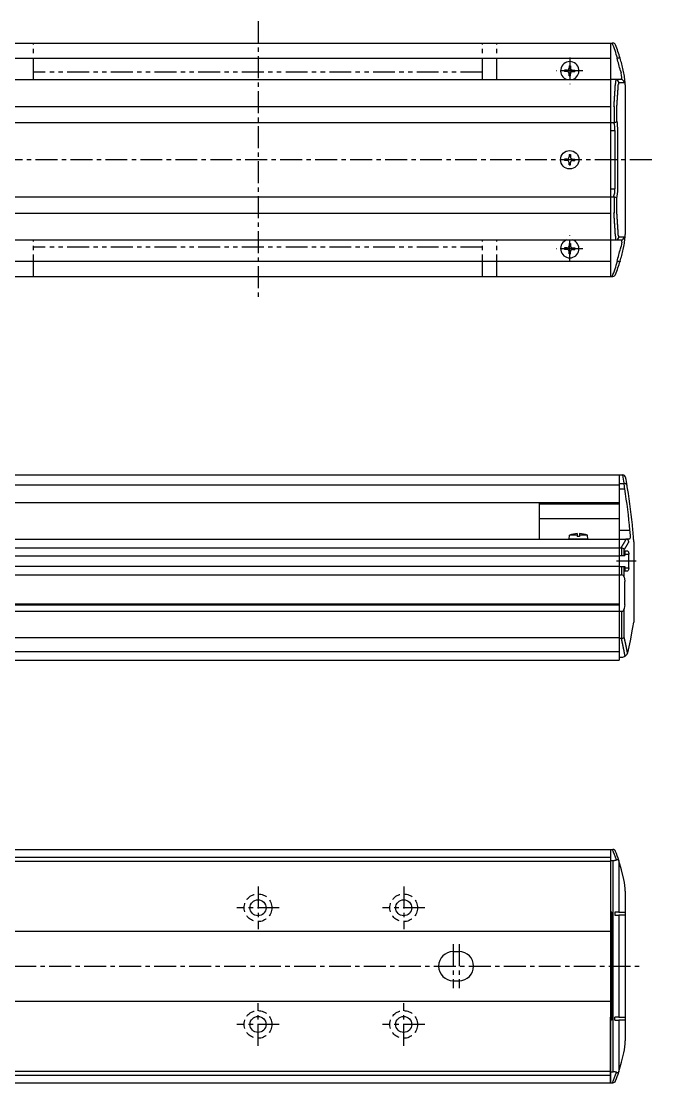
# Model space of a CAD drawing. Extents: x -708 to 34, y 179 to 576.
# Drawn here: x -182.1 to 34.4, y 211.8 to 575.9 of the extents above; entities that cross this region are included whole.
import ezdxf

# ---------------------------------------------------------------- set-up
doc = ezdxf.new("R2010")
doc.units = 0
for name, pattern in [('CENTER', [12, 7.5, -1.5, 1.5, -1.5]), ('DASHED', [4.5, 3, -1.5]), ('PHANTOM', [15, 7.5, -1.5, 1.5, -1.5, 1.5, -1.5])]:
    doc.linetypes.add(name, pattern=pattern)
doc.layers.get('0').update_dxf_attribs({"linetype": 'CONTINUOUS'})
doc.layers.add('CENTER', color=1, linetype='CENTER')

# ---------------------------------------------------------------- blocks, each defined once
blk = doc.blocks.new('DTL0004')
at = {"color": 0, "linetype": 'CONTINUOUS'}
for p, q in [((-3.15, 0), (-3.04, 1.3)), ((3.15, 0), (-3.15, 0)), ((-0.4, 1.3), (-3.04, 1.3)), ((-0.4, 1.89), (-0.4, 0.9)), ((0.4, 0.9), (-0.4, 0.9)), ((0.4, 1.89), (0.4, 0.9)), ((3.04, 1.3), (0.4, 1.3)), ((3.15, 0), (3.04, 1.3))]:
    blk.add_line(p, q, dxfattribs=at)
for start, end in [(92.8723, 112.3565), (67.6435, 87.1277)]:
    blk.add_arc((0, -6.08), 7.98, start, end, dxfattribs=at)
at = {"color": 0}
blk.add_point((0, 0), dxfattribs=at)
blk.add_point((0, 0), dxfattribs=at)

msp = doc.modelspace()

# ---------------------------------------------------------------- linework, layer by layer
at = {"color": 7, "linetype": 'CONTINUOUS'}
for p, q in [((-537.79, 568.36), (20.21, 568.36)), ((20.21, 568.36), (20.21, 488.36)), ((20.21, 568.36), (20.79, 568.36)), ((20.99, 568.36), (20.79, 568.36)), ((-223.79, 563.16), (20.21, 563.16)), ((5.96, 560.61), (5.96, 559.86)), ((5.96, 560.61), (6.46, 560.61)), ((6.46, 560.61), (6.46, 559.86)), ((22.6, 563.19), (22.45, 563.17)), ((4.46, 559.11), (4.46, 558.61)), ((5.21, 559.11), (4.46, 559.11)), ((5.21, 558.61), (4.46, 558.61)), ((5.96, 557.11), (5.96, 557.87)), ((5.96, 557.11), (6.46, 557.11)), ((6.46, 557.11), (6.46, 557.87)), ((7.2, 559.11), (7.96, 559.11)), ((7.2, 558.61), (7.96, 558.61)), ((7.96, 559.11), (7.96, 558.61)), ((23.59, 558.86), (23.81, 558.13)), ((24.79, 558.09), (24.57, 559.08)), ((-537.79, 555.86), (20.21, 555.86)), ((23.88, 555.86), (20.21, 555.86)), ((23.04, 554.86), (24.87, 554.86)), ((25.11, 555.98), (25.11, 555.99)), ((25.21, 554.01), (25.21, 502.71)), ((-537.79, 546.63), (20.21, 546.63)), ((21.39, 546.61), (21.4, 546.61)), ((21.4, 546.61), (21.4, 541.12)), ((22.38, 541.7), (22.38, 546.44)), ((-537.79, 541.1), (20.21, 541.1)), ((20.21, 541.11), (21.29, 541.11)), ((21.4, 541.12), (21.29, 541.11)), ((20.21, 538.36), (21.72, 538.36)), ((21.72, 538.36), (21.72, 518.36)), ((22.71, 518.36), (22.71, 538.36)), ((4.46, 528.61), (4.46, 528.11)), ((5.21, 528.61), (4.46, 528.61)), ((5.21, 528.11), (4.46, 528.11)), ((5.96, 530.11), (5.96, 529.36)), ((5.96, 530.11), (6.46, 530.11)), ((6.46, 530.11), (6.46, 529.36)), ((7.2, 528.61), (7.96, 528.61)), ((7.2, 528.11), (7.96, 528.11)), ((7.96, 528.61), (7.96, 528.11)), ((5.96, 526.61), (5.96, 527.37)), ((5.96, 526.61), (6.46, 526.61)), ((6.46, 526.61), (6.46, 527.37)), ((20.21, 518.36), (21.72, 518.36)), ((-537.79, 515.63), (20.21, 515.63)), ((20.21, 515.61), (21.29, 515.61)), ((21.29, 515.61), (21.4, 515.61)), ((21.4, 515.61), (21.4, 510.11)), ((22.38, 510.29), (22.38, 515.02)), ((-537.79, 510.09), (20.21, 510.09)), ((21.4, 510.11), (21.39, 510.11)), ((-537.79, 500.86), (20.21, 500.86)), ((5.96, 499.61), (5.96, 498.86)), ((5.96, 499.61), (6.46, 499.61)), ((6.46, 499.61), (6.46, 498.86)), ((20.21, 500.86), (23.88, 500.86)), ((24.87, 501.86), (23.04, 501.86)), ((25.11, 500.73), (25.11, 500.75)), ((4.46, 498.11), (4.46, 497.61)), ((5.21, 498.11), (4.46, 498.11)), ((5.21, 497.61), (4.46, 497.61)), ((5.96, 496.11), (5.96, 496.87)), ((5.96, 496.11), (6.46, 496.11)), ((6.46, 496.11), (6.46, 496.87)), ((7.2, 498.11), (7.96, 498.11)), ((7.2, 497.61), (7.96, 497.61)), ((7.96, 498.11), (7.96, 497.61)), ((23.59, 497.86), (23.81, 498.6)), ((24.57, 497.64), (24.79, 498.64)), ((-223.79, 493.56), (20.21, 493.56)), ((22.6, 493.54), (22.45, 493.56)), ((-537.79, 488.36), (20.21, 488.36)), ((20.21, 488.36), (20.79, 488.36)), ((20.79, 488.36), (20.99, 488.36)), ((-223.79, 420.28), (23.21, 420.28)), ((23.21, 420.28), (23.21, 357.78)), ((23.21, 420.28), (23.21, 410.78)), ((23.21, 420.28), (24.39, 420.28)), ((23.21, 420.28), (23.21, 410.78)), ((24.4, 420.28), (24.39, 420.28)), ((-223.79, 416.92), (23.21, 416.92)), ((23.21, 417.39), (24.9, 417.39)), ((23.21, 415.51), (25.06, 415.51)), ((-223.79, 410.78), (23.21, 410.78)), ((-4.29, 410.78), (-4.29, 398.28)), ((-4.29, 410.31), (23.21, 410.31)), ((-4.29, 405.32), (23.21, 405.32)), ((23.21, 401.28), (26.88, 401.28)), ((-537.79, 398.28), (23.21, 398.28)), ((23.21, 398.28), (25.45, 398.28)), ((23.21, 398.28), (23.21, 356.78)), ((26.59, 398.28), (25.45, 398.28)), ((25.45, 398.28), (25.6, 398.27)), ((26.81, 398.37), (26.59, 398.28)), ((28.11, 398.6), (28.11, 398.59)), ((28.21, 397.28), (28.21, 369.78)), ((-537.79, 395.28), (23.21, 395.28)), ((23.21, 395.28), (23.79, 395.28)), ((23.79, 395.28), (23.99, 395.26)), ((23.99, 395.26), (23.99, 392.68)), ((24.92, 392.68), (24.92, 394.7)), ((26.12, 394.13), (25.17, 394.13)), ((25.17, 394.13), (25.17, 392.68)), ((-537.79, 392.53), (23.21, 392.53)), ((23.21, 392.68), (25.17, 392.68)), ((25.17, 393.13), (26.44, 393.13)), ((26.44, 388.43), (26.44, 393.13)), ((-537.79, 389.03), (23.21, 389.03)), ((-537.79, 386.02), (23.21, 386.02)), ((23.21, 388.88), (25.17, 388.88)), ((23.21, 386.02), (23.99, 386.02)), ((23.99, 388.88), (23.99, 386.02)), ((24.92, 385.21), (24.92, 388.88)), ((25.17, 388.88), (25.17, 387.43)), ((25.17, 388.43), (26.44, 388.43)), ((25.17, 387.43), (26.12, 387.43)), ((25.06, 375.78), (25.06, 383.78)), ((-537.79, 376.08), (23.21, 376.08)), ((-537.79, 375.78), (23.21, 375.78)), ((-537.79, 373.54), (23.21, 373.54)), ((23.21, 373.54), (23.99, 373.54)), ((23.99, 373.54), (23.99, 364.28)), ((24.92, 364.55), (24.92, 374.35)), ((-537.79, 364.55), (23.21, 364.55)), ((23.21, 364.28), (23.93, 364.28)), ((23.99, 364.28), (23.93, 364.28)), ((-537.79, 359.78), (23.21, 359.78)), ((-537.79, 356.78), (23.21, 356.78)), ((23.21, 357.78), (24.15, 357.78)), ((26.09, 359.31), (26.05, 359.17)), ((-537.79, 291.83), (20.21, 291.83)), ((20.21, 291.83), (20.21, 211.83)), ((20.21, 291.83), (20.21, 269.38)), ((20.21, 291.83), (20.93, 291.83)), ((20.93, 291.83), (20.99, 291.83)), ((-537.79, 289.23), (20.21, 289.23)), ((-537.79, 287.83), (20.21, 287.83)), ((20.21, 288.08), (21.15, 288.08)), ((21.15, 215.58), (21.15, 288.08)), ((23.05, 288.04), (23.09, 287.91)), ((23.09, 287.91), (23.09, 270.33)), ((25.21, 277.48), (25.21, 226.18)), ((20.66, 270.33), (20.21, 270.33)), ((20.66, 270.33), (20.66, 233.33)), ((23.09, 270.33), (21.71, 270.33)), ((21.71, 270.33), (21.71, 269.33)), ((23.09, 270.33), (25.04, 270.33)), ((25.04, 270.33), (25.21, 270.27)), ((20.21, 269.38), (20.66, 269.37)), ((21.71, 269.33), (23.09, 269.33)), ((23.09, 269.33), (23.09, 234.33)), ((25.04, 269.33), (23.09, 269.33)), ((25.21, 269.27), (25.04, 269.33)), ((-537.79, 263.83), (20.21, 263.83)), ((-33.79, 256.83), (-31.79, 256.83)), ((-33.79, 246.83), (-31.79, 246.83)), ((-537.79, 239.83), (20.21, 239.83)), ((20.66, 234.29), (20.21, 234.28)), ((20.21, 211.83), (20.21, 234.28)), ((20.66, 233.33), (20.21, 233.33)), ((23.09, 234.33), (21.71, 234.33)), ((21.71, 233.33), (21.71, 234.33)), ((21.71, 233.33), (23.09, 233.33)), ((23.09, 234.33), (25.04, 234.33)), ((23.09, 233.33), (23.09, 215.75)), ((25.04, 233.33), (23.09, 233.33)), ((25.04, 234.33), (25.21, 234.39)), ((25.21, 233.39), (25.04, 233.33)), ((-537.79, 215.83), (20.21, 215.83)), ((20.21, 215.58), (21.15, 215.58)), ((23.09, 215.75), (23.05, 215.62)), ((-537.79, 214.43), (20.21, 214.43)), ((-537.79, 211.83), (20.21, 211.83)), ((20.21, 211.83), (20.93, 211.83)), ((20.99, 211.83), (20.93, 211.83))]:
    msp.add_line(p, q, dxfattribs=at)
at = {"color": 3, "linetype": 'PHANTOM'}
for p, q in [((-177.79, 555.86), (-177.79, 568.36)), ((-23.79, 555.86), (-23.79, 568.36)), ((-18.79, 555.86), (-18.79, 568.36)), ((-23.79, 558.36), (-177.79, 558.36)), ((-177.79, 488.36), (-177.79, 500.86)), ((-23.79, 488.36), (-23.79, 500.86)), ((-18.79, 488.36), (-18.79, 500.86)), ((-23.79, 498.36), (-177.79, 498.36))]:
    msp.add_line(p, q, dxfattribs=at)
at = {"color": 7, "linetype": 'CONTINUOUS'}
for points in [[(23.49, 563.19), (23.49, 563.19), (23.48, 563.21), (23.37, 563.27), (23.17, 563.28), (22.9, 563.25), (22.6, 563.19)], [(24.11, 556.67), (24.02, 557.22), (23.81, 558.13)], [(24.11, 500.06), (24.02, 499.5), (23.81, 498.6)], [(23.49, 493.54), (23.49, 493.54), (23.48, 493.52), (23.37, 493.46), (23.17, 493.45), (22.9, 493.48), (22.6, 493.54)], [(25.06, 415.51), (25.02, 415.94), (24.97, 416.56), (24.93, 417.06), (24.9, 417.39)], [(26.81, 398.37), (27.02, 398.77), (27.11, 399.24)], [(26.12, 394.13), (26.13, 394.13), (26.24, 394.06), (26.33, 393.89), (26.39, 393.65), (26.43, 393.36), (26.44, 393.13)], [(26.44, 388.43), (26.43, 388.33), (26.41, 388.01), (26.35, 387.72), (26.25, 387.52), (26.15, 387.43), (26.12, 387.43)], [(24.92, 385.21), (25, 384.72), (25.06, 383.78)], [(25.06, 375.78), (25.04, 375.24), (24.92, 374.35)], [(26.09, 359.31), (27.01, 363.4), (27.79, 367.36)], [(23.05, 288.04), (23.01, 288.14), (22.86, 288.27), (22.6, 288.32), (22.21, 288.25)], [(24.79, 281.56), (24.01, 284.83), (23.09, 287.91)], [(23.09, 215.75), (24.01, 218.84), (24.79, 222.1)], [(22.21, 215.41), (22.42, 215.35), (22.73, 215.35), (22.95, 215.45), (23.05, 215.62)]]:
    msp.add_lwpolyline(points, dxfattribs=at)
for points in [[(21.39, 546.61, 0), (21.39, 546.68, 0), (21.39, 546.74, 0), (21.4, 546.8, 0), (21.4, 546.86, 0), (21.41, 546.92, 0), (21.41, 546.99, 0), (21.41, 547.05, 0), (21.42, 547.11, 0), (21.42, 547.17, 0), (21.43, 547.23, 0), (21.43, 547.29, 0), (21.44, 547.36, 0), (21.44, 547.42, 0), (21.44, 547.48, 0), (21.45, 547.54, 0), (21.45, 547.6, 0), (21.46, 547.67, 0), (21.46, 547.73, 0), (21.46, 547.79, 0), (21.47, 547.85, 0), (21.47, 547.91, 0), (21.48, 547.98, 0), (21.48, 548.04, 0), (21.49, 548.1, 0), (21.49, 548.16, 0), (21.49, 548.22, 0), (21.5, 548.29, 0), (21.5, 548.35, 0), (21.51, 548.41, 0), (21.51, 548.47, 0), (21.51, 548.53, 0), (21.52, 548.6, 0), (21.52, 548.66, 0), (21.53, 548.72, 0), (21.53, 548.78, 0), (21.53, 548.84, 0), (21.54, 548.9, 0), (21.54, 548.97, 0), (21.55, 549.03, 0), (21.55, 549.09, 0), (21.56, 549.15, 0), (21.56, 549.22, 0), (21.56, 549.28, 0), (21.57, 549.34, 0), (21.57, 549.4, 0), (21.57, 549.46, 0), (21.58, 549.52, 0), (21.58, 549.59, 0), (21.59, 549.65, 0), (21.59, 549.71, 0), (21.59, 549.77, 0), (21.6, 549.84, 0), (21.6, 549.9, 0), (21.61, 549.96, 0), (21.61, 550.02, 0), (21.62, 550.08, 0), (21.62, 550.14, 0), (21.62, 550.21, 0), (21.63, 550.27, 0), (21.63, 550.33, 0), (21.63, 550.39, 0), (21.64, 550.45, 0), (21.64, 550.52, 0), (21.65, 550.58, 0), (21.65, 550.64, 0), (21.66, 550.7, 0), (21.66, 550.76, 0), (21.66, 550.83, 0), (21.67, 550.89, 0), (21.67, 550.95, 0), (21.68, 551.01, 0), (21.68, 551.07, 0), (21.68, 551.14, 0), (21.69, 551.2, 0), (21.69, 551.26, 0), (21.69, 551.32, 0), (21.7, 551.38, 0), (21.7, 551.45, 0), (21.71, 551.51, 0), (21.71, 551.57, 0), (21.71, 551.63, 0), (21.72, 551.69, 0), (21.72, 551.76, 0), (21.73, 551.82, 0), (21.73, 551.88, 0), (21.74, 551.94, 0), (21.74, 552, 0), (21.74, 552.07, 0), (21.75, 552.13, 0), (21.75, 552.19, 0), (21.75, 552.25, 0), (21.76, 552.31, 0), (21.76, 552.38, 0), (21.77, 552.44, 0), (21.77, 552.5, 0), (21.77, 552.56, 0), (21.78, 552.62, 0), (21.78, 552.69, 0), (21.79, 552.75, 0), (21.79, 552.81, 0), (21.79, 552.87, 0), (21.8, 552.93, 0), (21.8, 553, 0), (21.81, 553.06, 0), (21.81, 553.12, 0), (21.81, 553.18, 0), (21.82, 553.24, 0), (21.82, 553.31, 0), (21.82, 553.37, 0), (21.83, 553.43, 0), (21.83, 553.49, 0), (21.84, 553.55, 0), (21.84, 553.62, 0), (21.84, 553.68, 0), (21.85, 553.74, 0), (21.85, 553.8, 0), (21.86, 553.87, 0), (21.86, 553.93, 0), (21.86, 553.99, 0), (21.87, 554.05, 0), (21.87, 554.11, 0), (21.88, 554.17, 0), (21.88, 554.24, 0), (21.88, 554.3, 0), (21.89, 554.36, 0), (21.89, 554.42, 0), (21.89, 554.49, 0), (21.9, 554.55, 0)], [(22.38, 546.44, 0), (22.38, 546.5, 0), (22.39, 546.56, 0), (22.39, 546.62, 0), (22.4, 546.68, 0), (22.4, 546.74, 0), (22.41, 546.8, 0), (22.41, 546.86, 0), (22.41, 546.92, 0), (22.42, 546.98, 0), (22.42, 547.04, 0), (22.43, 547.1, 0), (22.43, 547.16, 0), (22.43, 547.23, 0), (22.44, 547.29, 0), (22.44, 547.35, 0), (22.45, 547.41, 0), (22.45, 547.47, 0), (22.45, 547.53, 0), (22.46, 547.59, 0), (22.46, 547.65, 0), (22.47, 547.71, 0), (22.47, 547.77, 0), (22.47, 547.83, 0), (22.48, 547.89, 0), (22.48, 547.95, 0), (22.49, 548.01, 0), (22.49, 548.07, 0), (22.49, 548.13, 0), (22.5, 548.2, 0), (22.5, 548.26, 0), (22.51, 548.32, 0), (22.51, 548.38, 0), (22.51, 548.44, 0), (22.52, 548.5, 0), (22.52, 548.56, 0), (22.53, 548.62, 0), (22.53, 548.68, 0), (22.53, 548.74, 0), (22.54, 548.8, 0), (22.54, 548.86, 0), (22.55, 548.92, 0), (22.55, 548.98, 0), (22.55, 549.04, 0), (22.56, 549.11, 0), (22.56, 549.17, 0), (22.57, 549.23, 0), (22.57, 549.29, 0), (22.57, 549.35, 0), (22.58, 549.41, 0), (22.58, 549.47, 0), (22.59, 549.53, 0), (22.59, 549.59, 0), (22.59, 549.65, 0), (22.6, 549.71, 0), (22.6, 549.77, 0), (22.61, 549.83, 0), (22.61, 549.89, 0), (22.61, 549.96, 0), (22.62, 550.02, 0), (22.62, 550.08, 0), (22.63, 550.14, 0), (22.63, 550.2, 0), (22.63, 550.26, 0), (22.64, 550.32, 0), (22.64, 550.38, 0), (22.65, 550.44, 0), (22.65, 550.5, 0), (22.65, 550.56, 0), (22.66, 550.62, 0), (22.66, 550.68, 0), (22.66, 550.74, 0), (22.67, 550.8, 0), (22.67, 550.87, 0), (22.68, 550.93, 0), (22.68, 550.99, 0), (22.68, 551.05, 0), (22.69, 551.11, 0), (22.69, 551.17, 0), (22.7, 551.23, 0), (22.7, 551.29, 0), (22.7, 551.35, 0), (22.71, 551.41, 0), (22.71, 551.47, 0), (22.72, 551.53, 0), (22.72, 551.59, 0), (22.72, 551.65, 0), (22.73, 551.71, 0), (22.73, 551.78, 0), (22.74, 551.84, 0), (22.74, 551.9, 0), (22.74, 551.96, 0), (22.75, 552.02, 0), (22.75, 552.08, 0), (22.75, 552.14, 0), (22.76, 552.2, 0), (22.76, 552.26, 0), (22.77, 552.32, 0), (22.77, 552.38, 0), (22.77, 552.44, 0), (22.78, 552.5, 0), (22.78, 552.57, 0), (22.79, 552.63, 0), (22.79, 552.69, 0), (22.79, 552.75, 0), (22.8, 552.81, 0), (22.8, 552.87, 0), (22.8, 552.93, 0), (22.81, 552.99, 0), (22.81, 553.05, 0), (22.82, 553.11, 0), (22.82, 553.17, 0), (22.82, 553.23, 0), (22.83, 553.29, 0), (22.83, 553.35, 0), (22.84, 553.42, 0), (22.84, 553.48, 0), (22.84, 553.54, 0), (22.85, 553.6, 0), (22.85, 553.66, 0), (22.85, 553.72, 0), (22.86, 553.78, 0), (22.86, 553.84, 0), (22.87, 553.9, 0), (22.87, 553.96, 0), (22.87, 554.02, 0), (22.88, 554.08, 0), (22.88, 554.14, 0), (22.88, 554.21, 0)], [(21.9, 502.18, 0), (21.89, 502.24, 0), (21.89, 502.3, 0), (21.89, 502.37, 0), (21.88, 502.43, 0), (21.88, 502.49, 0), (21.88, 502.55, 0), (21.87, 502.61, 0), (21.87, 502.68, 0), (21.86, 502.74, 0), (21.86, 502.8, 0), (21.86, 502.86, 0), (21.85, 502.92, 0), (21.85, 502.99, 0), (21.84, 503.05, 0), (21.84, 503.11, 0), (21.84, 503.17, 0), (21.83, 503.24, 0), (21.83, 503.3, 0), (21.82, 503.36, 0), (21.82, 503.42, 0), (21.82, 503.48, 0), (21.81, 503.54, 0), (21.81, 503.61, 0), (21.81, 503.67, 0), (21.8, 503.73, 0), (21.8, 503.79, 0), (21.79, 503.85, 0), (21.79, 503.92, 0), (21.79, 503.98, 0), (21.78, 504.04, 0), (21.78, 504.1, 0), (21.77, 504.17, 0), (21.77, 504.23, 0), (21.77, 504.29, 0), (21.76, 504.35, 0), (21.76, 504.41, 0), (21.75, 504.48, 0), (21.75, 504.54, 0), (21.75, 504.6, 0), (21.74, 504.66, 0), (21.74, 504.72, 0), (21.74, 504.79, 0), (21.73, 504.85, 0), (21.73, 504.91, 0), (21.72, 504.97, 0), (21.72, 505.03, 0), (21.71, 505.1, 0), (21.71, 505.16, 0), (21.71, 505.22, 0), (21.7, 505.28, 0), (21.7, 505.34, 0), (21.69, 505.4, 0), (21.69, 505.47, 0), (21.69, 505.53, 0), (21.68, 505.59, 0), (21.68, 505.65, 0), (21.68, 505.71, 0), (21.67, 505.78, 0), (21.67, 505.84, 0), (21.66, 505.9, 0), (21.66, 505.96, 0), (21.66, 506.02, 0), (21.65, 506.09, 0), (21.65, 506.15, 0), (21.64, 506.21, 0), (21.64, 506.27, 0), (21.63, 506.33, 0), (21.63, 506.4, 0), (21.63, 506.46, 0), (21.62, 506.52, 0), (21.62, 506.58, 0), (21.62, 506.64, 0), (21.61, 506.71, 0), (21.61, 506.77, 0), (21.6, 506.83, 0), (21.6, 506.89, 0), (21.59, 506.95, 0), (21.59, 507.02, 0), (21.59, 507.08, 0), (21.58, 507.14, 0), (21.58, 507.2, 0), (21.57, 507.26, 0), (21.57, 507.33, 0), (21.57, 507.39, 0), (21.56, 507.45, 0), (21.56, 507.51, 0), (21.56, 507.57, 0), (21.55, 507.64, 0), (21.55, 507.7, 0), (21.54, 507.76, 0), (21.54, 507.82, 0), (21.53, 507.88, 0), (21.53, 507.95, 0), (21.53, 508.01, 0), (21.52, 508.07, 0), (21.52, 508.13, 0), (21.51, 508.19, 0), (21.51, 508.26, 0), (21.51, 508.32, 0), (21.5, 508.38, 0), (21.5, 508.44, 0), (21.49, 508.5, 0), (21.49, 508.57, 0), (21.49, 508.63, 0), (21.48, 508.69, 0), (21.48, 508.75, 0), (21.47, 508.81, 0), (21.47, 508.88, 0), (21.46, 508.94, 0), (21.46, 509, 0), (21.46, 509.06, 0), (21.45, 509.12, 0), (21.45, 509.18, 0), (21.44, 509.25, 0), (21.44, 509.31, 0), (21.44, 509.37, 0), (21.43, 509.43, 0), (21.43, 509.49, 0), (21.42, 509.56, 0), (21.42, 509.62, 0), (21.41, 509.68, 0), (21.41, 509.74, 0), (21.41, 509.8, 0), (21.4, 509.87, 0), (21.4, 509.93, 0), (21.39, 509.99, 0), (21.39, 510.05, 0), (21.39, 510.11, 0)], [(22.88, 502.52, 0), (22.88, 502.58, 0), (22.88, 502.64, 0), (22.87, 502.7, 0), (22.87, 502.76, 0), (22.87, 502.83, 0), (22.86, 502.89, 0), (22.86, 502.95, 0), (22.85, 503.01, 0), (22.85, 503.07, 0), (22.85, 503.13, 0), (22.84, 503.19, 0), (22.84, 503.25, 0), (22.84, 503.31, 0), (22.83, 503.37, 0), (22.83, 503.43, 0), (22.82, 503.49, 0), (22.82, 503.55, 0), (22.82, 503.62, 0), (22.81, 503.68, 0), (22.81, 503.74, 0), (22.8, 503.8, 0), (22.8, 503.86, 0), (22.8, 503.92, 0), (22.79, 503.98, 0), (22.79, 504.04, 0), (22.79, 504.1, 0), (22.78, 504.16, 0), (22.78, 504.22, 0), (22.77, 504.28, 0), (22.77, 504.34, 0), (22.77, 504.4, 0), (22.76, 504.47, 0), (22.76, 504.53, 0), (22.75, 504.59, 0), (22.75, 504.65, 0), (22.75, 504.71, 0), (22.74, 504.77, 0), (22.74, 504.83, 0), (22.74, 504.89, 0), (22.73, 504.95, 0), (22.73, 505.01, 0), (22.72, 505.07, 0), (22.72, 505.13, 0), (22.72, 505.19, 0), (22.71, 505.25, 0), (22.71, 505.32, 0), (22.7, 505.38, 0), (22.7, 505.44, 0), (22.7, 505.5, 0), (22.69, 505.56, 0), (22.69, 505.62, 0), (22.68, 505.68, 0), (22.68, 505.74, 0), (22.68, 505.8, 0), (22.67, 505.86, 0), (22.67, 505.92, 0), (22.66, 505.98, 0), (22.66, 506.04, 0), (22.66, 506.11, 0), (22.65, 506.17, 0), (22.65, 506.23, 0), (22.65, 506.29, 0), (22.64, 506.35, 0), (22.64, 506.41, 0), (22.63, 506.47, 0), (22.63, 506.53, 0), (22.63, 506.59, 0), (22.62, 506.65, 0), (22.62, 506.71, 0), (22.61, 506.77, 0), (22.61, 506.83, 0), (22.61, 506.89, 0), (22.6, 506.95, 0), (22.6, 507.01, 0), (22.59, 507.08, 0), (22.59, 507.14, 0), (22.59, 507.2, 0), (22.58, 507.26, 0), (22.58, 507.32, 0), (22.57, 507.38, 0), (22.57, 507.44, 0), (22.57, 507.5, 0), (22.56, 507.56, 0), (22.56, 507.62, 0), (22.55, 507.68, 0), (22.55, 507.74, 0), (22.55, 507.8, 0), (22.54, 507.87, 0), (22.54, 507.93, 0), (22.53, 507.99, 0), (22.53, 508.05, 0), (22.53, 508.11, 0), (22.52, 508.17, 0), (22.52, 508.23, 0), (22.51, 508.29, 0), (22.51, 508.35, 0), (22.51, 508.41, 0), (22.5, 508.47, 0), (22.5, 508.53, 0), (22.49, 508.59, 0), (22.49, 508.65, 0), (22.49, 508.71, 0), (22.48, 508.77, 0), (22.48, 508.83, 0), (22.47, 508.9, 0), (22.47, 508.96, 0), (22.47, 509.02, 0), (22.46, 509.08, 0), (22.46, 509.14, 0), (22.45, 509.2, 0), (22.45, 509.26, 0), (22.45, 509.32, 0), (22.44, 509.38, 0), (22.44, 509.44, 0), (22.43, 509.5, 0), (22.43, 509.56, 0), (22.43, 509.62, 0), (22.42, 509.68, 0), (22.42, 509.75, 0), (22.41, 509.8, 0), (22.41, 509.87, 0), (22.41, 509.93, 0), (22.4, 509.99, 0), (22.4, 510.05, 0), (22.39, 510.11, 0), (22.39, 510.17, 0), (22.38, 510.23, 0), (22.38, 510.29, 0)], [(23.79, 395.28, 0), (23.81, 395.3, 0), (23.82, 395.33, 0), (23.84, 395.35, 0), (23.85, 395.37, 0), (23.87, 395.39, 0), (23.88, 395.42, 0), (23.9, 395.44, 0), (23.92, 395.46, 0), (23.93, 395.49, 0), (23.95, 395.51, 0), (23.96, 395.53, 0), (23.98, 395.56, 0), (24, 395.58, 0), (24.01, 395.6, 0), (24.03, 395.62, 0), (24.04, 395.65, 0), (24.06, 395.67, 0), (24.07, 395.69, 0), (24.09, 395.72, 0), (24.1, 395.74, 0), (24.12, 395.76, 0), (24.13, 395.79, 0), (24.15, 395.81, 0), (24.16, 395.83, 0), (24.18, 395.86, 0), (24.19, 395.88, 0), (24.21, 395.9, 0), (24.22, 395.93, 0), (24.24, 395.95, 0), (24.26, 395.97, 0), (24.27, 396, 0), (24.29, 396.02, 0), (24.3, 396.04, 0), (24.32, 396.06, 0), (24.33, 396.09, 0), (24.35, 396.11, 0), (24.36, 396.13, 0), (24.38, 396.16, 0), (24.39, 396.18, 0), (24.41, 396.2, 0), (24.42, 396.23, 0), (24.43, 396.25, 0), (24.45, 396.27, 0), (24.46, 396.3, 0), (24.48, 396.32, 0), (24.49, 396.34, 0), (24.51, 396.37, 0), (24.52, 396.39, 0), (24.54, 396.41, 0), (24.55, 396.44, 0), (24.57, 396.46, 0), (24.58, 396.48, 0), (24.59, 396.51, 0), (24.61, 396.53, 0), (24.62, 396.55, 0), (24.64, 396.58, 0), (24.65, 396.6, 0), (24.67, 396.62, 0), (24.68, 396.65, 0), (24.7, 396.67, 0), (24.71, 396.69, 0), (24.72, 396.72, 0), (24.74, 396.74, 0), (24.75, 396.76, 0), (24.77, 396.79, 0), (24.78, 396.81, 0), (24.79, 396.83, 0), (24.81, 396.86, 0), (24.82, 396.88, 0), (24.84, 396.9, 0), (24.85, 396.93, 0), (24.86, 396.95, 0), (24.88, 396.97, 0), (24.89, 397, 0), (24.91, 397.02, 0), (24.92, 397.04, 0), (24.93, 397.07, 0), (24.95, 397.09, 0), (24.96, 397.11, 0), (24.98, 397.14, 0), (24.99, 397.16, 0), (25, 397.18, 0), (25.01, 397.21, 0), (25.03, 397.23, 0), (25.04, 397.25, 0), (25.06, 397.28, 0), (25.07, 397.3, 0), (25.08, 397.32, 0), (25.1, 397.35, 0), (25.11, 397.37, 0), (25.12, 397.39, 0), (25.14, 397.42, 0), (25.15, 397.44, 0), (25.16, 397.47, 0), (25.18, 397.49, 0), (25.19, 397.51, 0), (25.2, 397.54, 0), (25.21, 397.56, 0), (25.23, 397.58, 0), (25.24, 397.61, 0), (25.25, 397.63, 0), (25.27, 397.65, 0), (25.28, 397.68, 0), (25.29, 397.7, 0), (25.31, 397.73, 0), (25.32, 397.75, 0), (25.33, 397.77, 0), (25.34, 397.8, 0), (25.36, 397.82, 0), (25.37, 397.84, 0), (25.38, 397.87, 0), (25.4, 397.89, 0), (25.41, 397.91, 0), (25.42, 397.94, 0), (25.43, 397.96, 0), (25.45, 397.99, 0), (25.46, 398.01, 0), (25.47, 398.03, 0), (25.48, 398.06, 0), (25.5, 398.08, 0), (25.51, 398.1, 0), (25.52, 398.13, 0), (25.53, 398.15, 0), (25.55, 398.17, 0), (25.56, 398.2, 0), (25.57, 398.22, 0), (25.58, 398.25, 0), (25.59, 398.27, 0)], [(24.92, 394.7, 0), (24.93, 394.72, 0), (24.95, 394.74, 0), (24.96, 394.76, 0), (24.97, 394.78, 0), (24.99, 394.8, 0), (25, 394.82, 0), (25.01, 394.84, 0), (25.03, 394.86, 0), (25.04, 394.88, 0), (25.05, 394.9, 0), (25.07, 394.92, 0), (25.08, 394.94, 0), (25.09, 394.96, 0), (25.11, 394.98, 0), (25.12, 395, 0), (25.13, 395.02, 0), (25.15, 395.04, 0), (25.16, 395.06, 0), (25.18, 395.08, 0), (25.19, 395.1, 0), (25.2, 395.12, 0), (25.21, 395.14, 0), (25.23, 395.16, 0), (25.24, 395.18, 0), (25.25, 395.2, 0), (25.27, 395.22, 0), (25.28, 395.24, 0), (25.29, 395.26, 0), (25.31, 395.28, 0), (25.32, 395.3, 0), (25.33, 395.32, 0), (25.34, 395.34, 0), (25.36, 395.36, 0), (25.37, 395.38, 0), (25.38, 395.4, 0), (25.4, 395.42, 0), (25.41, 395.44, 0), (25.42, 395.46, 0), (25.44, 395.48, 0), (25.45, 395.5, 0), (25.46, 395.52, 0), (25.47, 395.54, 0), (25.49, 395.56, 0), (25.5, 395.58, 0), (25.51, 395.6, 0), (25.53, 395.62, 0), (25.54, 395.64, 0), (25.55, 395.66, 0), (25.56, 395.68, 0), (25.57, 395.7, 0), (25.59, 395.72, 0), (25.6, 395.74, 0), (25.61, 395.76, 0), (25.62, 395.78, 0), (25.64, 395.8, 0), (25.65, 395.82, 0), (25.66, 395.84, 0), (25.68, 395.86, 0), (25.69, 395.88, 0), (25.7, 395.9, 0), (25.71, 395.92, 0), (25.73, 395.94, 0), (25.74, 395.96, 0), (25.75, 395.98, 0), (25.76, 396, 0), (25.77, 396.02, 0), (25.79, 396.04, 0), (25.8, 396.06, 0), (25.81, 396.08, 0), (25.82, 396.1, 0), (25.84, 396.12, 0), (25.85, 396.14, 0), (25.86, 396.16, 0), (25.87, 396.18, 0), (25.88, 396.2, 0), (25.9, 396.22, 0), (25.91, 396.24, 0), (25.92, 396.26, 0), (25.93, 396.29, 0), (25.94, 396.31, 0), (25.96, 396.32, 0), (25.97, 396.35, 0), (25.98, 396.37, 0), (25.99, 396.39, 0), (26, 396.41, 0), (26.01, 396.43, 0), (26.03, 396.45, 0), (26.04, 396.47, 0), (26.05, 396.49, 0), (26.06, 396.51, 0), (26.07, 396.53, 0), (26.08, 396.55, 0), (26.1, 396.57, 0), (26.11, 396.59, 0), (26.12, 396.61, 0), (26.13, 396.63, 0), (26.14, 396.65, 0), (26.15, 396.67, 0), (26.16, 396.69, 0), (26.18, 396.71, 0), (26.19, 396.73, 0), (26.2, 396.75, 0), (26.21, 396.77, 0), (26.22, 396.79, 0), (26.23, 396.81, 0), (26.25, 396.83, 0), (26.26, 396.85, 0), (26.27, 396.87, 0), (26.28, 396.89, 0), (26.29, 396.91, 0), (26.3, 396.93, 0), (26.31, 396.95, 0), (26.32, 396.97, 0), (26.34, 396.99, 0), (26.35, 397.01, 0), (26.36, 397.04, 0), (26.37, 397.06, 0), (26.38, 397.08, 0), (26.39, 397.1, 0), (26.4, 397.12, 0), (26.41, 397.14, 0), (26.42, 397.16, 0), (26.43, 397.18, 0), (26.44, 397.2, 0), (26.46, 397.22, 0), (26.47, 397.24, 0), (26.48, 397.26, 0), (26.49, 397.28, 0)], [(25.21, 358.09, 0), (25.2, 358.13, 0), (25.19, 358.18, 0), (25.19, 358.23, 0), (25.18, 358.28, 0), (25.17, 358.33, 0), (25.16, 358.38, 0), (25.15, 358.43, 0), (25.14, 358.48, 0), (25.13, 358.53, 0), (25.12, 358.57, 0), (25.11, 358.62, 0), (25.1, 358.67, 0), (25.09, 358.72, 0), (25.08, 358.77, 0), (25.07, 358.82, 0), (25.07, 358.87, 0), (25.06, 358.92, 0), (25.05, 358.97, 0), (25.04, 359.01, 0), (25.03, 359.06, 0), (25.02, 359.11, 0), (25.01, 359.16, 0), (25, 359.21, 0), (24.99, 359.26, 0), (24.98, 359.31, 0), (24.97, 359.36, 0), (24.96, 359.4, 0), (24.95, 359.45, 0), (24.94, 359.5, 0), (24.93, 359.55, 0), (24.93, 359.6, 0), (24.91, 359.65, 0), (24.91, 359.7, 0), (24.9, 359.75, 0), (24.89, 359.79, 0), (24.88, 359.84, 0), (24.87, 359.89, 0), (24.86, 359.94, 0), (24.85, 359.99, 0), (24.84, 360.04, 0), (24.83, 360.09, 0), (24.82, 360.13, 0), (24.81, 360.18, 0), (24.8, 360.23, 0), (24.79, 360.28, 0), (24.78, 360.33, 0), (24.77, 360.38, 0), (24.76, 360.43, 0), (24.75, 360.47, 0), (24.74, 360.52, 0), (24.73, 360.57, 0), (24.72, 360.62, 0), (24.71, 360.67, 0), (24.7, 360.72, 0), (24.69, 360.76, 0), (24.68, 360.81, 0), (24.67, 360.86, 0), (24.66, 360.91, 0), (24.65, 360.96, 0), (24.64, 361.01, 0), (24.63, 361.06, 0), (24.62, 361.1, 0), (24.61, 361.15, 0), (24.6, 361.2, 0), (24.59, 361.25, 0), (24.58, 361.3, 0), (24.57, 361.35, 0), (24.56, 361.39, 0), (24.55, 361.44, 0), (24.54, 361.49, 0), (24.53, 361.54, 0), (24.52, 361.59, 0), (24.51, 361.64, 0), (24.5, 361.68, 0), (24.49, 361.73, 0), (24.48, 361.78, 0), (24.47, 361.83, 0), (24.46, 361.88, 0), (24.45, 361.93, 0), (24.44, 361.97, 0), (24.43, 362.02, 0), (24.42, 362.07, 0), (24.41, 362.12, 0), (24.4, 362.17, 0), (24.39, 362.21, 0), (24.38, 362.26, 0), (24.37, 362.31, 0), (24.36, 362.36, 0), (24.35, 362.41, 0), (24.34, 362.46, 0), (24.33, 362.5, 0), (24.32, 362.55, 0), (24.31, 362.6, 0), (24.3, 362.65, 0), (24.29, 362.7, 0), (24.28, 362.75, 0), (24.26, 362.79, 0), (24.25, 362.84, 0), (24.25, 362.89, 0), (24.23, 362.94, 0), (24.22, 362.99, 0), (24.21, 363.03, 0), (24.2, 363.08, 0), (24.19, 363.13, 0), (24.18, 363.18, 0), (24.17, 363.23, 0), (24.16, 363.27, 0), (24.15, 363.32, 0), (24.14, 363.37, 0), (24.13, 363.42, 0), (24.12, 363.47, 0), (24.11, 363.51, 0), (24.1, 363.56, 0), (24.09, 363.61, 0), (24.07, 363.66, 0), (24.06, 363.7, 0), (24.05, 363.75, 0), (24.04, 363.8, 0), (24.03, 363.85, 0), (24.02, 363.9, 0), (24.01, 363.94, 0), (24, 363.99, 0), (23.99, 364.04, 0), (23.98, 364.09, 0), (23.97, 364.14, 0), (23.96, 364.18, 0), (23.95, 364.23, 0), (23.93, 364.28, 0)], [(26.05, 359.17, 0), (26.04, 359.21, 0), (26.04, 359.25, 0), (26.03, 359.3, 0), (26.02, 359.34, 0), (26.01, 359.38, 0), (26, 359.43, 0), (26, 359.47, 0), (25.99, 359.51, 0), (25.98, 359.55, 0), (25.97, 359.59, 0), (25.96, 359.64, 0), (25.96, 359.68, 0), (25.95, 359.72, 0), (25.94, 359.76, 0), (25.93, 359.81, 0), (25.92, 359.85, 0), (25.91, 359.89, 0), (25.91, 359.93, 0), (25.9, 359.98, 0), (25.89, 360.02, 0), (25.88, 360.06, 0), (25.87, 360.1, 0), (25.86, 360.14, 0), (25.85, 360.19, 0), (25.85, 360.23, 0), (25.84, 360.27, 0), (25.83, 360.31, 0), (25.82, 360.36, 0), (25.81, 360.4, 0), (25.8, 360.44, 0), (25.79, 360.48, 0), (25.79, 360.52, 0), (25.78, 360.57, 0), (25.77, 360.61, 0), (25.76, 360.65, 0), (25.75, 360.69, 0), (25.74, 360.74, 0), (25.74, 360.78, 0), (25.73, 360.82, 0), (25.72, 360.86, 0), (25.71, 360.9, 0), (25.7, 360.95, 0), (25.69, 360.99, 0), (25.68, 361.03, 0), (25.68, 361.07, 0), (25.67, 361.12, 0), (25.66, 361.16, 0), (25.65, 361.2, 0), (25.64, 361.24, 0), (25.63, 361.28, 0), (25.62, 361.33, 0), (25.61, 361.37, 0), (25.6, 361.41, 0), (25.6, 361.45, 0), (25.59, 361.49, 0), (25.58, 361.54, 0), (25.57, 361.58, 0), (25.56, 361.62, 0), (25.55, 361.66, 0), (25.54, 361.7, 0), (25.54, 361.75, 0), (25.53, 361.79, 0), (25.52, 361.83, 0), (25.51, 361.87, 0), (25.5, 361.91, 0), (25.49, 361.96, 0), (25.48, 362, 0), (25.47, 362.04, 0), (25.46, 362.08, 0), (25.46, 362.12, 0), (25.45, 362.17, 0), (25.44, 362.21, 0), (25.43, 362.25, 0), (25.42, 362.29, 0), (25.41, 362.33, 0), (25.4, 362.38, 0), (25.39, 362.42, 0), (25.38, 362.46, 0), (25.37, 362.5, 0), (25.37, 362.54, 0), (25.36, 362.59, 0), (25.35, 362.63, 0), (25.34, 362.67, 0), (25.33, 362.71, 0), (25.32, 362.75, 0), (25.31, 362.8, 0), (25.3, 362.84, 0), (25.29, 362.88, 0), (25.28, 362.92, 0), (25.27, 362.96, 0), (25.26, 363, 0), (25.26, 363.05, 0), (25.25, 363.09, 0), (25.24, 363.13, 0), (25.23, 363.17, 0), (25.22, 363.21, 0), (25.21, 363.25, 0), (25.2, 363.3, 0), (25.19, 363.34, 0), (25.18, 363.38, 0), (25.17, 363.42, 0), (25.16, 363.46, 0), (25.15, 363.51, 0), (25.15, 363.55, 0), (25.14, 363.59, 0), (25.13, 363.63, 0), (25.12, 363.67, 0), (25.11, 363.71, 0), (25.1, 363.76, 0), (25.09, 363.8, 0), (25.08, 363.84, 0), (25.07, 363.88, 0), (25.06, 363.92, 0), (25.05, 363.96, 0), (25.04, 364.01, 0), (25.03, 364.05, 0), (25.02, 364.09, 0), (25.01, 364.13, 0), (25, 364.17, 0), (25, 364.21, 0), (24.99, 364.26, 0), (24.98, 364.3, 0), (24.97, 364.34, 0), (24.96, 364.38, 0), (24.95, 364.42, 0), (24.94, 364.46, 0), (24.93, 364.51, 0), (24.92, 364.55, 0)], [(21.15, 288.08, 0), (21.16, 288.08, 0), (21.17, 288.08, 0), (21.18, 288.08, 0), (21.18, 288.08, 0), (21.19, 288.08, 0), (21.2, 288.08, 0), (21.21, 288.08, 0), (21.22, 288.08, 0), (21.23, 288.08, 0), (21.24, 288.08, 0), (21.25, 288.08, 0), (21.25, 288.08, 0), (21.26, 288.08, 0), (21.27, 288.08, 0), (21.28, 288.08, 0), (21.29, 288.08, 0), (21.3, 288.08, 0), (21.31, 288.08, 0), (21.32, 288.08, 0), (21.32, 288.08, 0), (21.33, 288.08, 0), (21.34, 288.08, 0), (21.35, 288.08, 0), (21.36, 288.08, 0), (21.37, 288.08, 0), (21.38, 288.08, 0), (21.39, 288.08, 0), (21.39, 288.09, 0), (21.4, 288.09, 0), (21.41, 288.09, 0), (21.42, 288.09, 0), (21.43, 288.09, 0), (21.44, 288.09, 0), (21.45, 288.09, 0), (21.45, 288.09, 0), (21.46, 288.09, 0), (21.47, 288.09, 0), (21.48, 288.09, 0), (21.49, 288.09, 0), (21.5, 288.1, 0), (21.51, 288.1, 0), (21.51, 288.1, 0), (21.52, 288.1, 0), (21.53, 288.1, 0), (21.54, 288.1, 0), (21.55, 288.1, 0), (21.56, 288.1, 0), (21.57, 288.1, 0), (21.57, 288.1, 0), (21.58, 288.11, 0), (21.59, 288.11, 0), (21.6, 288.11, 0), (21.61, 288.11, 0), (21.62, 288.11, 0), (21.63, 288.11, 0), (21.63, 288.11, 0), (21.64, 288.11, 0), (21.65, 288.11, 0), (21.66, 288.12, 0), (21.67, 288.12, 0), (21.68, 288.12, 0), (21.69, 288.12, 0), (21.69, 288.12, 0), (21.7, 288.12, 0), (21.71, 288.12, 0), (21.72, 288.12, 0), (21.73, 288.13, 0), (21.74, 288.13, 0), (21.74, 288.13, 0), (21.75, 288.13, 0), (21.76, 288.13, 0), (21.77, 288.13, 0), (21.78, 288.14, 0), (21.79, 288.14, 0), (21.79, 288.14, 0), (21.8, 288.14, 0), (21.81, 288.14, 0), (21.82, 288.14, 0), (21.83, 288.15, 0), (21.84, 288.15, 0), (21.84, 288.15, 0), (21.85, 288.15, 0), (21.86, 288.15, 0), (21.87, 288.15, 0), (21.88, 288.16, 0), (21.88, 288.16, 0), (21.89, 288.16, 0), (21.9, 288.16, 0), (21.91, 288.16, 0), (21.92, 288.17, 0), (21.93, 288.17, 0), (21.93, 288.17, 0), (21.94, 288.17, 0), (21.95, 288.17, 0), (21.96, 288.18, 0), (21.97, 288.18, 0), (21.97, 288.18, 0), (21.98, 288.18, 0), (21.99, 288.18, 0), (22, 288.19, 0), (22, 288.19, 0), (22.01, 288.19, 0), (22.02, 288.19, 0), (22.03, 288.19, 0), (22.04, 288.2, 0), (22.04, 288.2, 0), (22.05, 288.2, 0), (22.06, 288.2, 0), (22.07, 288.21, 0), (22.08, 288.21, 0), (22.08, 288.21, 0), (22.09, 288.21, 0), (22.1, 288.22, 0), (22.11, 288.22, 0), (22.12, 288.22, 0), (22.12, 288.22, 0), (22.13, 288.23, 0), (22.14, 288.23, 0), (22.15, 288.23, 0), (22.15, 288.23, 0), (22.16, 288.24, 0), (22.17, 288.24, 0), (22.18, 288.24, 0), (22.18, 288.24, 0), (22.19, 288.25, 0), (22.2, 288.25, 0), (22.21, 288.25, 0), (22.21, 288.25, 0)], [(22.21, 215.41, 0), (22.21, 215.41, 0), (22.2, 215.41, 0), (22.19, 215.41, 0), (22.18, 215.42, 0), (22.18, 215.42, 0), (22.17, 215.42, 0), (22.16, 215.42, 0), (22.15, 215.43, 0), (22.15, 215.43, 0), (22.14, 215.43, 0), (22.13, 215.43, 0), (22.12, 215.44, 0), (22.12, 215.44, 0), (22.11, 215.44, 0), (22.1, 215.44, 0), (22.09, 215.45, 0), (22.08, 215.45, 0), (22.08, 215.45, 0), (22.07, 215.45, 0), (22.06, 215.46, 0), (22.05, 215.46, 0), (22.04, 215.46, 0), (22.04, 215.46, 0), (22.03, 215.47, 0), (22.02, 215.47, 0), (22.01, 215.47, 0), (22, 215.47, 0), (22, 215.47, 0), (21.99, 215.48, 0), (21.98, 215.48, 0), (21.97, 215.48, 0), (21.97, 215.48, 0), (21.96, 215.48, 0), (21.95, 215.49, 0), (21.94, 215.49, 0), (21.93, 215.49, 0), (21.93, 215.49, 0), (21.92, 215.49, 0), (21.91, 215.5, 0), (21.9, 215.5, 0), (21.89, 215.5, 0), (21.88, 215.5, 0), (21.88, 215.5, 0), (21.87, 215.5, 0), (21.86, 215.51, 0), (21.85, 215.51, 0), (21.84, 215.51, 0), (21.84, 215.51, 0), (21.83, 215.51, 0), (21.82, 215.52, 0), (21.81, 215.52, 0), (21.8, 215.52, 0), (21.79, 215.52, 0), (21.79, 215.52, 0), (21.78, 215.52, 0), (21.77, 215.53, 0), (21.76, 215.53, 0), (21.75, 215.53, 0), (21.74, 215.53, 0), (21.74, 215.53, 0), (21.73, 215.53, 0), (21.72, 215.53, 0), (21.71, 215.54, 0), (21.7, 215.54, 0), (21.69, 215.54, 0), (21.69, 215.54, 0), (21.68, 215.54, 0), (21.67, 215.54, 0), (21.66, 215.54, 0), (21.65, 215.55, 0), (21.64, 215.55, 0), (21.63, 215.55, 0), (21.63, 215.55, 0), (21.62, 215.55, 0), (21.61, 215.55, 0), (21.6, 215.55, 0), (21.59, 215.55, 0), (21.58, 215.56, 0), (21.57, 215.56, 0), (21.57, 215.56, 0), (21.56, 215.56, 0), (21.55, 215.56, 0), (21.54, 215.56, 0), (21.53, 215.56, 0), (21.52, 215.56, 0), (21.51, 215.56, 0), (21.51, 215.56, 0), (21.5, 215.56, 0), (21.49, 215.57, 0), (21.48, 215.57, 0), (21.47, 215.57, 0), (21.46, 215.57, 0), (21.45, 215.57, 0), (21.45, 215.57, 0), (21.44, 215.57, 0), (21.43, 215.57, 0), (21.42, 215.57, 0), (21.41, 215.57, 0), (21.4, 215.57, 0), (21.39, 215.57, 0), (21.39, 215.57, 0), (21.38, 215.57, 0), (21.37, 215.58, 0), (21.36, 215.58, 0), (21.35, 215.58, 0), (21.34, 215.58, 0), (21.33, 215.58, 0), (21.32, 215.58, 0), (21.32, 215.58, 0), (21.31, 215.58, 0), (21.3, 215.58, 0), (21.29, 215.58, 0), (21.28, 215.58, 0), (21.27, 215.58, 0), (21.26, 215.58, 0), (21.25, 215.58, 0), (21.25, 215.58, 0), (21.24, 215.58, 0), (21.23, 215.58, 0), (21.22, 215.58, 0), (21.21, 215.58, 0), (21.2, 215.58, 0), (21.19, 215.58, 0), (21.18, 215.58, 0), (21.18, 215.58, 0), (21.17, 215.58, 0), (21.16, 215.58, 0), (21.15, 215.58, 0)]]:
    msp.add_polyline3d(points, dxfattribs=at)
for centre, radius in [((6.21, 528.36), 3.15), ((-100.79, 271.83), 2.75), ((-50.79, 271.83), 2.75), ((-100.79, 231.83), 2.75), ((-50.79, 231.83), 2.75)]:
    msp.add_circle(centre, radius, dxfattribs=at)
at = {"color": 3, "linetype": 'DASHED'}
for centre in [(-100.79, 271.83), (-50.79, 271.83), (-100.79, 231.83), (-50.79, 231.83)]:
    msp.add_circle(centre, 4.75, dxfattribs=at)
at = {"color": 7, "linetype": 'CONTINUOUS'}
for centre, radius, start, end in [((-33.96, 546.36), 59, 16.566, 21.8934), ((20.99, 567.36), 1, 21.3711, 90), ((-33.96, 545.86), 60, 16.7828, 21.3711), ((6.21, 558.86), 3.15, 287.7528, 252.2472), ((-33.96, 545.86), 59, 12.7289, 17.0548), ((-33.96, 545.86), 60, 12.7289, 16.7828), ((5.21, 559.86), 0.748, 270, 0), ((5.21, 557.87), 0.748, 0, 90.0001), ((7.2, 559.86), 0.748, 180, 270), ((7.2, 557.87), 0.748, 90, 180), ((5.21, 554.01), 20, 5.6778, 11.7572), ((25.88, 554.74), 3.98, 163.6112, 182.7638), ((22.05, 554.87), 0.993, 359.6186, 89.6134), ((23.97, 554.29), 1.09, 148.4536, 184.5411), ((22.51, 556.69), 1.6, 328.8724, 359.134), ((23.88, 554.87), 0.998, 359.8808, 89.8803), ((22.66, 555.91), 2.45, 334.6308, 1.5575), ((5.21, 554.01), 20, 360, 5.6392), ((15.44, 538.78), 6.3, 356.229, 21.7736), ((21.41, 542.22), 1.1, 269.5212, 331.9289), ((9.61, 538.77), 13.1, 358.2038, 12.9244), ((5.21, 529.36), 0.748, 270, 0), ((5.21, 527.37), 0.748, 0, 90.0001), ((7.2, 529.36), 0.748, 180, 270), ((7.2, 527.37), 0.748, 90, 180), ((15.54, 517.93), 6.19, 338.0119, 3.9855), ((8.96, 518.02), 13.75, 347.4233, 1.4486), ((21.41, 514.5), 1.1, 28.0711, 90.4788), ((23.77, 502.39), 0.898, 171.3652, 215.6401), ((5.21, 502.71), 20, 354.3608, 360), ((6.21, 497.86), 3.15, 107.7528, 72.2472), ((5.21, 498.86), 0.748, 270, 0), ((7.2, 498.86), 0.748, 180, 270), ((25.05, 501.89), 3.17, 174.7294, 198.8955), ((22.05, 501.86), 0.993, 270.3866, 0.3814), ((23.88, 501.86), 0.998, 270.1197, 0.1192), ((22.51, 500.04), 1.6, 0.866, 31.1276), ((5.21, 502.71), 20, 348.2428, 354.3222), ((23, 500.89), 2.12, 356.2843, 27.5275), ((5.21, 496.87), 0.748, 0, 90.0001), ((7.2, 496.87), 0.748, 90, 180), ((-33.96, 510.86), 59, 342.9452, 347.2711), ((-33.96, 510.86), 60, 343.2172, 347.2711), ((-33.96, 510.36), 59, 338.1066, 343.434), ((-33.96, 510.86), 60, 338.6289, 343.2172), ((20.99, 489.36), 1, 270, 338.6289), ((-171.29, 384.09), 199, 9.6347, 10.4791), ((24.4, 419.28), 1, 10.4615, 90), ((-171.29, 383.15), 200, 9.6347, 10.4615), ((24.94, 416.43), 0.959, 11.1474, 92.704), ((-171.29, 383.15), 199, 5.2282, 9.3604), ((-171.29, 383.15), 200, 9.3604, 9.6347), ((-171.29, 383.15), 200, 5.2282, 9.3604), ((-85.14, 387.61), 112.85, 5.9119, 6.9562), ((-171.29, 383.15), 200, 4.4273, 5.2282), ((25.41, 397.2), 1.08, 4.0708, 80.082), ((-171.29, 383.15), 200, 4.0523, 4.4273), ((23.78, 393.85), 1.42, 36.7839, 81.5243), ((24, 385.09), 0.923, 7.4585, 90.9988), ((24.01, 374.46), 0.92, 268.8348, 352.7079), ((-119.79, 394.19), 150, 349.695, 350.6332), ((23.98, 366.06), 1.78, 270.0827, 301.7133), ((24.15, 359.78), 2, 270, 302.1468), ((24.15, 359.78), 2, 302.1468, 342.2552), ((-33.96, 270.2), 59, 17.8226, 21.5109), ((20.99, 290.83), 1, 21.3711, 90), ((-33.96, 269.33), 60, 18.1668, 21.3711), ((5.21, 277.48), 20, 0, 11.7572), ((-33.79, 251.83), 5, 90, 270), ((-31.79, 251.83), 5, 270, 90), ((5.21, 226.18), 20, 348.2428, 0), ((-33.96, 233.46), 59, 338.4891, 342.1774), ((-33.96, 234.33), 60, 338.6289, 341.8332), ((20.99, 212.83), 1, 270, 338.6289)]:
    msp.add_arc(centre, radius, start, end, dxfattribs=at)
at = {"layer": 'CENTER', "color": 1, "linetype": 'CENTER'}
for p, q in [((-100.79, 575.86), (-100.79, 480.86)), ((6.21, 563.4), (6.21, 554.32)), ((10.75, 558.86), (1.67, 558.86)), ((34.36, 528.36), (-575.21, 528.36)), ((6.21, 493.32), (6.21, 502.4)), ((10.75, 497.86), (1.67, 497.86)), ((22.2, 390.78), (28.98, 390.78)), ((-100.79, 279.12), (-100.79, 264.54)), ((-50.79, 279.12), (-50.79, 264.54)), ((-93.5, 271.83), (-108.08, 271.83)), ((-43.5, 271.83), (-58.08, 271.83)), ((-33.79, 259.37), (-33.79, 244.29)), ((-31.79, 259.37), (-31.79, 244.29)), ((-556.42, 251.83), (31.43, 251.83)), ((-100.79, 224.54), (-100.79, 239.12)), ((-50.79, 224.54), (-50.79, 239.12)), ((-93.5, 231.83), (-108.08, 231.83)), ((-43.5, 231.83), (-58.08, 231.83))]:
    msp.add_line(p, q, dxfattribs=at)

# ---------------------------------------------------------------- block references
at = {"color": 7, "zscale": 2}
msp.add_blockref('DTL0004', (9.21, 398.28), dxfattribs=at)

doc.saveas('drawing.dxf')
